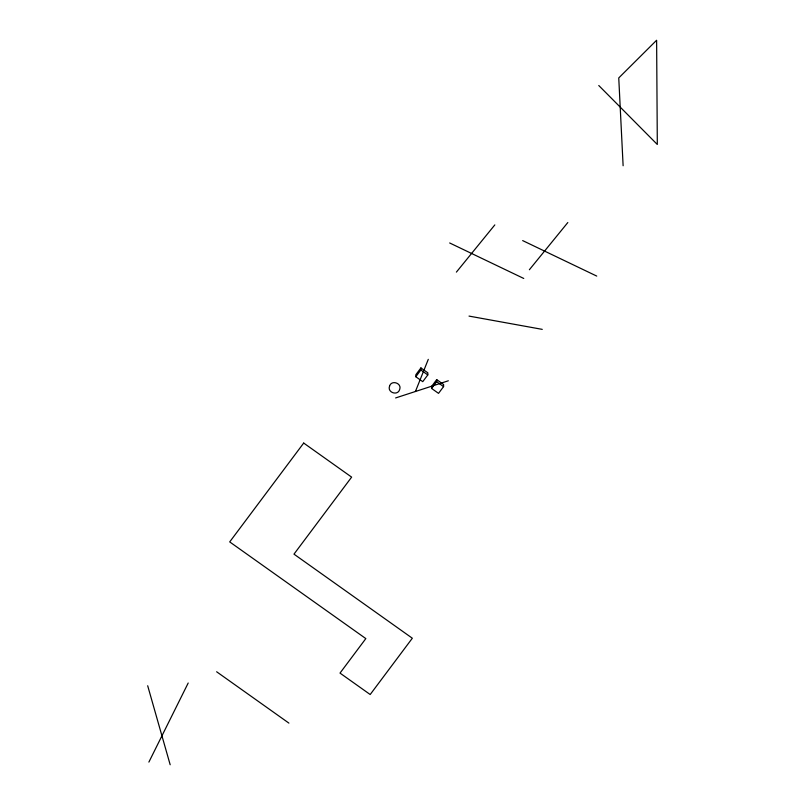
<?xml version="1.0" encoding="UTF-8"?>
<svg xmlns="http://www.w3.org/2000/svg" width="805" height="805" viewBox="0 0 805 805"><rect width="100%" height="100%" fill="white"/><g stroke="black" fill="none" stroke-linecap="round" stroke-linejoin="round"><path stroke-width="1.21" d="M415.813 376.74L415.883 374.667L420.924 367.925L427.858 372.846L427.797 374.929L422.746 381.661L415.813 376.74L420.864 369.998L420.924 367.925M431.591 388.443L431.661 386.36L436.702 379.618L443.636 384.549L443.575 386.621L438.524 393.363L431.591 388.443L436.642 381.701L436.702 379.618M389.56 386.128C387.044 392.518 397.761 396.171 399.652 389.55C402.188 383.079 391.341 379.628 389.58 386.078M415.42 391.502L428.29 359.352M148.885 762.094L188.199 683.012M456.395 272.11L494.823 224.907M529.378 269.735L567.817 222.532M395.627 397.942L448.345 380.785M469.023 316.093L542.258 329.366M522.666 240.594L596.736 276.085M449.673 242.969L523.753 278.46M420.864 369.998L427.797 374.929M436.642 381.701L443.575 386.621M216.626 671.762L288.904 723.111M598.769 85.511L657.313 144.477L656.618 40.25L618.753 77.934L623.12 165.75M147.687 685.749L170.177 764.75M303.696 443.062L229.707 541.906L365.832 638.596L340.012 673.091L370.189 694.524L412.331 638.224L293.976 554.142L351.634 477.124L303.696 443.062"/></g></svg>
